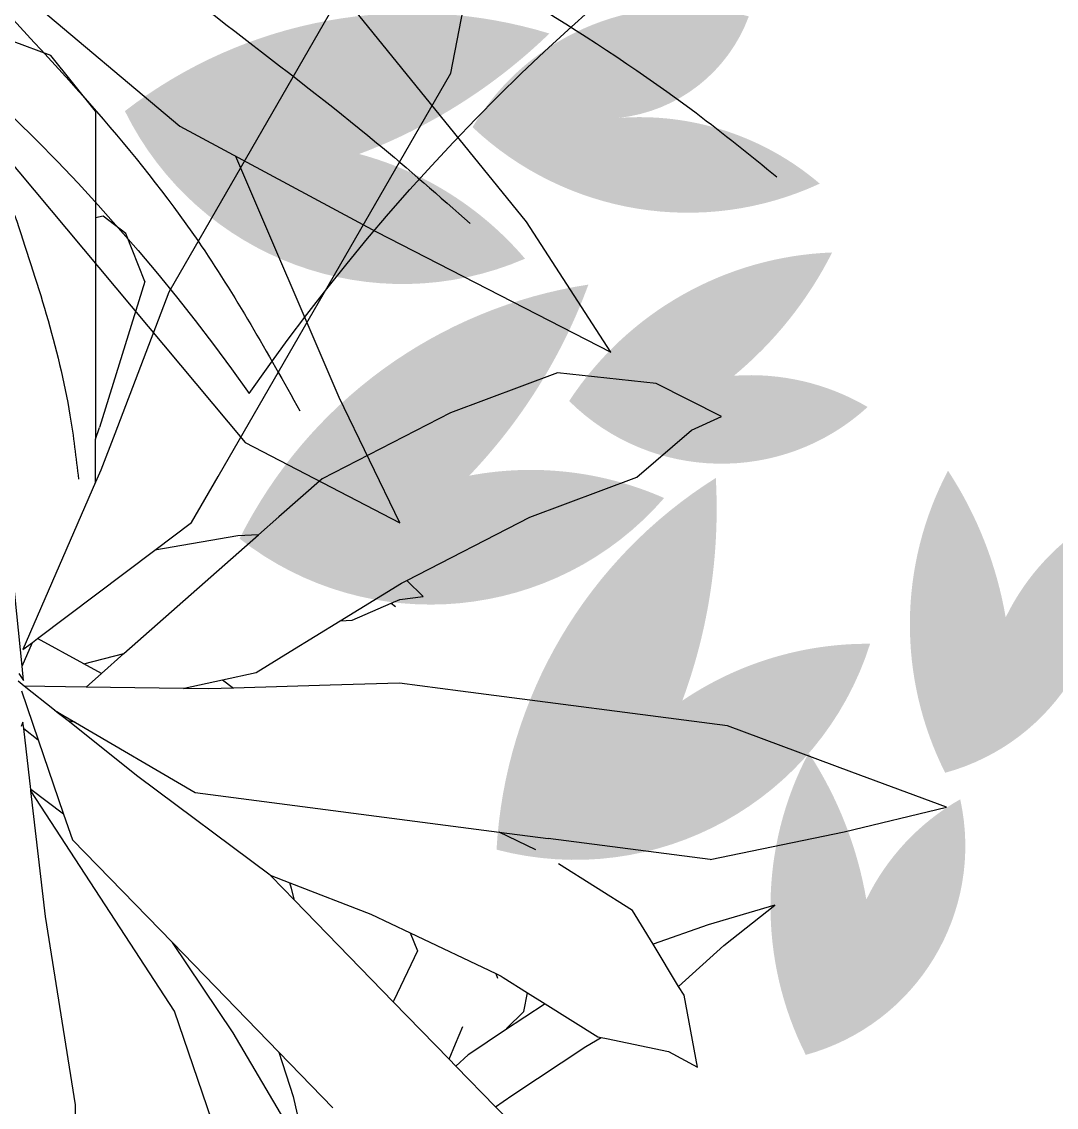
# Model space of a CAD drawing. Header units: metres. Extents: x -22 to 564, y 0 to 143.
# Drawn here: x 19.9108 to 20.0678, y 49.652 to 49.8168 of the extents above; entities that cross this region are included whole.
import ezdxf
from ezdxf.xclip import XClip

# ---------------------------------------------------------------- set-up
doc = ezdxf.new("R2010")
doc.units = ezdxf.units.M
doc.header["$XCLIPFRAME"] = 2
doc.layers.add('XREF  PB CONJ$0$PARQUE', color=251, linetype='Continuous')

# ---------------------------------------------------------------- blocks, each defined once
blk = doc.blocks.new('XREF PB NEURO-ONCOLOGIA$0$A$C3610557F')
at = {"color": 52}
for p, q in [((1.485650226234014, 0.786233439768381), (1.705360958483368, 0.6009399830717257)), ((2.051338689518388, 0.5057655266664938), (1.864348649887333, 0.7361184835088181)), ((1.705360958483368, 0.6009399830717257), (1.901685114190983, 0.4957645156584363)), ((1.527807607631786, 0.5758825049421432), (1.770802343718884, 0.285413580832369)), ((1.864348649887333, 0.3304730809780665), (1.76146822764305, 0.5709369500477806)), ((2.13544830690627, 0.375532581123565), (2.051338689518388, 0.5057655266664938)), ((1.901685114190983, 0.4957645156584363), (2.13544830690627, 0.375532581123565)), ((1.925071690732736, 0.205295591548861), (1.864348649887333, 0.3304730809780665)), ((1.770802343718884, 0.285413580832369), (1.925071690732736, 0.205295591548861))]:
    blk.add_line(p, q, dxfattribs=at)
at = {"color": 104, "ltscale": 0.3}
for points in [[(1.298449497777938, 1.187611836819883), (1.451406956176243, 0.9880173263335337), (1.621360216630592, 0.8096581554235627), (1.90178381068722, 0.584584184103619), (1.99525834188421, 0.5038972609871735)], [(1.655351820859096, 0.9710305278384794), (1.893285909542783, 0.8223978854911138), (2.220445578909448, 0.6143107126662244), (2.301173258797235, 0.5506105875791718)], [(1.510889883261143, 0.7374638944128264), (1.723332649088434, 0.4869104627249499), (1.82530508142986, 0.3170439541535188)], [(1.540632536975636, 0.5123913969108571), (1.59586651343011, 0.3127983600096513), (1.604364414574547, 0.2490982346897681)]]:
    blk.add_spline(points, degree=3, dxfattribs=at)
blk = doc.blocks.new('XREF PB NEURO-ONCOLOGIA$0$A$C5D8F42B2')
h = blk.add_hatch(color=72)
edge = h.paths.add_edge_path()
edge.add_arc((2.250505160661305, 2.842030039061228), 0.4978731137378011, 130.5155357901687, 205.2793200782415, ccw=False)
edge.add_arc((1.544244514110459, 2.711107115160757), 0.6372261887113932, -15.111915442013583, 53.07618310196301, ccw=False)
edge.add_arc((2.519997591815581, 2.978395363853451), 0.5637868811645604, 185.4370612256781, 230.2426175910658, ccw=False)
edge.add_arc((1.640911254448383, 2.905114750193661), 0.3184559044301756, -59.96451114610568, 3.5755767172727815, ccw=False)
edge = h.paths.add_edge_path()
edge.add_arc((1.138765885144721, 3.488661246455649), 0.6680847906645886, 183.2108565518895, 237.8683122090556, ccw=False)
edge.add_arc((0.5833873535477779, 3.02570465429153), 0.4399419016130081, 17.58104795295702, 104.7025213490625, ccw=False)
edge.add_arc((0.99942511942686, 3.628570947115349), 0.4699917985449627, 235.89214001606558, 270.4089717505024, ccw=False)
edge.add_arc((-0.000491992931984, 2.966952684355419), 0.7851619443927828, -3.215739861449208, 20.30561586943071, ccw=False)
edge = h.paths.add_edge_path()
edge.add_arc((0.3273009591721347, 2.004026706581043), 0.6680847906644316, 243.2108565518863, 297.8683122090427, ccw=False)
edge.add_arc((0.4505438630792469, 1.291576493391858), 0.4399419016128069, 77.58104795292178, 164.7025213490706, ccw=False)
edge.add_arc((0.1364652213585487, 1.953308914003173), 0.4699917985448917, 295.89214001599623, 330.4089717504265, ccw=False)
edge.add_arc((0.2094848883346003, 0.7565461616245557), 0.7851619443925159, 56.78426013849253, 80.3056158693737, ccw=False)
edge = h.paths.add_edge_path()
edge.add_arc((0.4738330701266023, 1.439654160640202), 0.9544068438067338, 283.75206273574145, 338.40951839290017, ccw=False)
edge.add_arc((1.269184429062079, 0.7806380953716144), 0.628488430876108, 118.12225413685391, 205.2437275329507, ccw=False)
edge.add_arc((0.3137514089005435, 1.207390387411123), 0.6714168550641744, -23.56665380007138, 10.95017793435892, ccw=False)
edge.add_arc((1.504294235675843, -0.0240437923944228), 1.121659920561105, 97.32546632238842, 120.84682205327499, ccw=False)
edge = h.paths.add_edge_path()
edge.add_arc((2.329879048205611, 0.4142495816272458), 0.9544068438064056, 3.2108565518756222, 57.86831220903548, ccw=False)
edge.add_arc((3.123276950453373, 1.075616141878526), 0.6284884308760944, 197.581047952987, 284.70252134912994, ccw=False)
edge.add_arc((2.5289372849154, 0.2143785807506902), 0.6714168550640274, 55.89214001605279, 90.40897175047382, ccw=False)
edge.add_arc((3.95739030260097, 1.159547527526683), 1.121659920560546, 176.7842601384942, 200.3056158693717, ccw=False)
edge = h.paths.add_edge_path()
edge.add_arc((3.454102469036342, 1.212112237957171), 0.9544068438064459, 52.31721872925408, 106.97467438640771, ccw=False)
edge.add_arc((3.47356157429408, 2.244830641768658), 0.6284884308756635, 246.6874101303526, 333.8088835264978, ccw=False)
edge.add_arc((3.735505032762148, 1.231738642301024), 0.6714168550645755, 104.9985021934491, 139.515333927878, ccw=False)
edge.add_arc((3.956173687431601, 2.930305010358551), 1.121659920561172, 225.8906223159361, 249.4119780468258, ccw=False)
edge = h.paths.add_edge_path()
edge.add_arc((3.4638311591832, 2.923593500303924), 0.6680847906643888, 93.21085655189052, 147.8683122090448, ccw=False)
edge.add_arc((3.00087456698975, 3.478972031900411), 0.439941901613356, -72.41895204699517, 14.702521349114079, ccw=False)
edge.add_arc((3.603740859814252, 3.062934266021329), 0.4699917985451951, 145.8921400160179, 180.4089717504446, ccw=False)
edge.add_arc((2.942122597024308, 4.062851378380855), 0.7851619443927009, 266.78426013853283, 290.30561586941457, ccw=False)
edge = h.paths.add_edge_path()
edge.add_arc((2.058332678867827, 0.3521310464443559), 0.6680847906643214, -26.789143448140976, 27.868312209024907, ccw=False)
edge.add_arc((2.770782892056104, 0.4753739503512407), 0.4399419016130964, 167.5810479529519, 254.702521349049, ccw=False)
edge.add_arc((2.109050471445243, 0.161295308660101), 0.4699917985448917, 25.892140015996176, 60.408971750426474, ccw=False)
edge.add_arc((3.305813223824316, 0.2343149756366074), 0.7851619443922435, 146.7842601384975, 170.3056158693879, ccw=False)
edge = h.paths.add_edge_path()
edge.add_arc((0.5833358093750576, 2.874920093136552), 0.9544068438065644, 232.3234913072018, 286.98094696435504, ccw=False)
edge.add_arc((0.5639897632925113, 1.84219956516199), 0.6284884308756892, 66.69368270828528, 153.8151561044022, ccw=False)
edge.add_arc((0.301935395989176, 2.855262881727412), 0.6714168550640953, 285.00477477137485, 319.521606505817, ccw=False)
edge.add_arc((0.0814526967899383, 1.156672365707891), 1.121659920560796, 45.896894893833576, 69.41825062471759, ccw=False)
edge = h.paths.add_edge_path()
edge.add_arc((1.97919661924925, 3.735058426276281), 0.6680847906643214, 153.2108565518591, 207.8683122090248, ccw=False)
edge.add_arc((1.266746406090305, 3.611815522369397), 0.4399419016130964, -12.418952047048322, 74.702521349049, ccw=False)
edge.add_arc((1.928478826671835, 3.925894164060537), 0.4699917985448917, 205.8921400159963, 240.4089717504265, ccw=False)
edge.add_arc((0.7317160742932174, 3.85287449708403), 0.7851619443922435, 326.78426013849753, 350.3056158693878, ccw=False)
h = blk.add_hatch(color=86)
edge = h.paths.add_edge_path()
edge.add_arc((1.207299723115511, 0.55896019645661), 0.6680847906643806, 303.21085655189813, 357.8683122090608, ccw=False)
edge.add_arc((1.885921158589553, 0.3094665754902053), 0.4399419016131273, 137.5810479529628, 224.7025213491111, ccw=False)
edge.add_arc((1.155804750989773, 0.3683327032185844), 0.469991798544914, -4.107859983965909, 30.408971750467572, ccw=False)
edge.add_arc((2.228741530355137, -0.1668117863418956), 0.785161944391974, 116.7842601385315, 140.3056158694191, ccw=False)
edge = h.paths.add_edge_path()
edge.add_arc((1.247355222616533, 1.733546201277476), 0.4978731137375501, 258.5969685626181, 333.3607528507116, ccw=False)
edge.add_arc((1.786017257241155, 1.258374521451969), 0.6372261887117316, 112.96951733045461, 181.1576158743867, ccw=False)
edge.add_arc((0.9737995461905484, 1.861565590974805), 0.5637868811643397, 313.51849399810646, 358.32405036349496, ccw=False)
edge.add_arc((1.573684877442929, 1.214804099937737), 0.3184559044298227, 68.116921626269, 131.6570094896635, ccw=False)
edge = h.paths.add_edge_path()
edge.add_arc((1.271050533323204, 2.926705202973154), 0.668084790664171, 213.2108565518362, 267.8683122089993, ccw=False)
edge.add_arc((1.021556912357482, 2.24808376746887), 0.4399419016126288, 47.58104795291939, 134.7025213490455, ccw=False)
edge.add_arc((1.080423040144523, 2.978200175039547), 0.4699917985451533, 265.89214001609133, 300.40897175051725, ccw=False)
edge.add_arc((0.5452785505256088, 1.905263395704423), 0.7851619443924572, 26.784260138515776, 50.30561586940371, ccw=False)
edge = h.paths.add_edge_path()
edge.add_arc((1.773745742292931, 3.684181076042932), 0.9544068438063966, 180.894919878635, 235.5523755357965, ccw=False)
edge.add_arc((0.9542702585245024, 3.055415706571694), 0.6284884308760251, 15.26511127972708, 102.3865846758219, ccw=False)
edge.add_arc((1.582926827593382, 3.891932707597788), 0.6714168550649007, 233.5762033428093, 268.0930350772254, ccw=False)
edge.add_arc((0.1174465719268483, 3.005259158886929), 1.121659920560508, -5.531676534717121, 17.989679196170073, ccw=False)
edge = h.paths.add_edge_path()
edge.add_arc((3.148659909534444, 3.258047083356359), 0.9544068438068131, 129.4663484500762, 184.1238041072137, ccw=False)
edge.add_arc((2.146136741555892, 3.506710020048103), 0.628488430875994, -36.16346014884192, 50.95801324725261, ccw=False)
edge.add_arc((3.192113028239873, 3.536766341839665), 0.6714168550644269, 182.1476319142241, 216.6644636486424, ccw=False)
edge.add_arc((1.585171738962571, 4.129693027487973), 1.121659920560882, 303.0397520366846, 326.56110776756566, ccw=False)
edge = h.paths.add_edge_path()
edge.add_arc((2.903748118873636, 1.680014758608194), 0.4978731137377334, 30.767674614139196, 105.53145890219321, ccw=False)
edge.add_arc((2.89429431677604, 2.39824559791532), 0.6372261887116479, 245.14022338194178, 313.3283219258685, ccw=False)
edge.add_arc((2.992516158124544, 1.391324773594988), 0.5637868811645032, 85.6892000495921, 130.4947564149763, ccw=False)
edge.add_arc((3.069134035247088, 2.270126536099269), 0.3184559044299542, 200.2876276778499, 263.82771554125816, ccw=False)
edge = h.paths.add_edge_path()
edge.add_arc((2.951342791515344, 0.6717872386088857), 0.9544068438065908, 26.609205592907927, 81.2666612500588, ccw=False)
edge.add_arc((3.416853620877645, 1.59384234872914), 0.6284884308761667, 220.9793969940151, 308.10087039015787, ccw=False)
edge.add_arc((3.213404747763433, 0.5674027105924325), 0.6714168550640081, 79.29048905710442, 113.80732079153319, ccw=False)
edge.add_arc((4.149043599958076, 2.002116026882504), 1.121659920560339, 200.1826091795032, 223.7039649103857, ccw=False)
edge = h.paths.add_edge_path(flags=16)
edge.add_line((3.321307558154785, 1.246657833872177), (3.046682999102587, 1.320546017112746))
h = blk.add_hatch(color=50)
edge = h.paths.add_edge_path()
edge.add_arc((3.710228338945171, 2.083162766139594), 0.6680847906644316, 63.210856551886195, 117.8683122090427, ccw=False)
edge.add_arc((3.586985435038059, 2.79561297932787), 0.4399419016128069, 257.5810479529218, 344.70252134907054, ccw=False)
edge.add_arc((3.901064076788543, 2.133880558776581), 0.4699917985448917, 115.8921400159962, 150.4089717504264, ccw=False)
edge.add_arc((3.828044409811808, 3.330643311096082), 0.7851619443925159, 236.78426013849258, 260.30561586937375, ccw=False)
edge = h.paths.add_edge_path()
edge.add_arc((3.094446427388902, 2.564145834528062), 0.6680847906646398, 93.210856551848, 147.8683122090105, ccw=False)
edge.add_arc((2.631489835195225, 3.119524366125006), 0.4399419016128398, -72.41895204706287, 14.702521349100095, ccw=False)
edge.add_arc((3.234356128019499, 2.703486600245923), 0.4699917985447283, 145.8921400160895, 180.4089717505314, ccw=False)
edge.add_arc((2.57273786523001, 3.703403712663656), 0.7851619443927009, 266.78426013853283, 290.30561586941457, ccw=False)
edge = h.paths.add_edge_path()
edge.add_arc((0.6578958208638142, 1.99803913736423), 0.6680847906639888, 273.21085655185016, 327.86831220902326, ccw=False)
edge.add_arc((1.120852413057491, 1.442660605766832), 0.4399419016128994, 107.5810479529462, 194.7025213491298, ccw=False)
edge.add_arc((0.5179861202329903, 1.858698371646369), 0.4699917985447299, -34.107859983886726, 0.4089717505602266, ccw=False)
edge.add_arc((1.179604382993375, 0.8587812592872978), 0.7851619443914297, 86.78426013852811, 110.30561586941201, ccw=False)
edge = h.paths.add_edge_path()
edge.add_arc((1.775296850780705, 0.9249304643008144), 0.6680847906645421, -26.78914344810471, 27.868312209060605, ccw=False)
edge.add_arc((2.487747063969436, 1.048173368207699), 0.4399419016131998, 167.5810479529819, 254.7025213491164, ccw=False)
edge.add_arc((1.826014643387907, 0.7340947265170144), 0.4699917985446584, 25.89214001604728, 60.408971750476496, ccw=False)
edge.add_arc((3.022777395766752, 0.807114393493066), 0.7851619443922435, 146.7842601384975, 170.3056158693879, ccw=False)
edge = h.paths.add_edge_path()
edge.add_arc((2.576354054506282, 1.012707880720427), 0.6680847906646252, 33.210856551887105, 87.86831220904128, ccw=False)
edge.add_arc((2.825847675472004, 1.6913293162238), 0.439941901612961, 227.5810479529401, 314.70252134908924, ccw=False)
edge.add_arc((2.766981547714749, 0.9612129086531239), 0.4699917985451533, 85.89214001609349, 120.4089717505172, ccw=False)
edge.add_arc((3.302126037303878, 2.034149687988701), 0.7851619443921553, 206.7842601385469, 230.3056158694301, ccw=False)
blk = doc.blocks.new('XREF PB NEURO-ONCOLOGIA$0$PLANTA CIRCULAR-02')
at = {"color": 72}
for p, q in [((0.1273648647009651, -0.0104656932423026), (0.132671241242889, 0.0125347626713293)), ((0.1290536741972375, 0.0031795377012074), (0.1102191065060794, -0.0286364354345139)), ((0.0652375437653206, -0.0037422380382068), (0.0652375437653206, -0.0080424707548019)), ((0.1042043054354167, -0.0035583757336823), (0.0935594284821377, -0.0347750031342429)), ((0.1892412506884398, -0.0032246868236925), (0.1850901643596217, -0.0074933425699797)), ((0.0652375437653206, -0.0080424707548019), (0.0566811840993893, -0.0617814665336951)), ((0.1386920057337306, -0.0072496513607874), (0.1232644112246675, -0.0231141949370439)), ((0.1850901643596217, -0.0074933425699797), (0.1737891605355486, -0.0191144198232678)), ((0.1850901643596217, -0.0074933425699797), (0.187241522074828, -0.0090367783824163)), ((0.187241522074828, -0.0090367783824163), (0.1900564375149116, -0.0109018635366951)), ((0.1232644112246675, -0.0231141949370439), (0.1273648647009651, -0.0104656932423026)), ((0.1900564375149116, -0.0109018635366951), (0.2108439118460694, -0.0246750693736786)), ((0.171819362424614, -0.0211400076716544), (0.1559174488545665, -0.0374923042419084)), ((0.1737891605355486, -0.0191144198232678), (0.171819362424614, -0.0211400076716544)), ((0.171819362424614, -0.0211400076716544), (0.1736581763887841, -0.0254588129343532)), ((0.1772971407616808, -0.0223675210685954), (0.1737891605355486, -0.0191144198232678)), ((0.2344202478743966, -0.0232458190712635), (0.2427081953922681, -0.0188375809433765)), ((0.2427081953922681, -0.0188375809433765), (0.2388380908159036, -0.0393038188714599)), ((0.1232644112246675, -0.0231141949370439), (0.0929150886350812, -0.0543230882255799)), ((0.1777339221256398, -0.0226569203258365), (0.1772971407616808, -0.0223675210685954)), ((0.1876443731680837, -0.0292233112192477), (0.1777339221256398, -0.0226569203258365)), ((0.2108439118460694, -0.0246750693736786), (0.2151634889774669, -0.0272837197451636)), ((0.216712867088404, -0.0269588345995473), (0.2344202478743966, -0.0232458190712635)), ((0.1736581763887841, -0.0254588129343532), (0.1757827200734709, -0.030448708935289)), ((0.1992317878187748, -0.036900811841015), (0.2142575393809523, -0.0274736860061395)), ((0.2142575393809523, -0.0274736860061395), (0.2151634889774669, -0.0272837197451636)), ((0.2151634889774669, -0.0272837197451636), (0.216712867088404, -0.0269588345995473)), ((0.1102191065060794, -0.0286364354345139), (0.0929150886350812, -0.0543230882255799)), ((0.1992317878187748, -0.036900811841015), (0.1876443731680837, -0.0292233112192477)), ((0.1882094538687511, -0.0297942418098884), (0.1931606103002537, -0.0347091683705614)), ((0.0935594284821377, -0.0347750031342429), (0.0525530513860701, -0.0976253360765682)), ((0.1931606103002537, -0.0347091683705614), (0.1941978405523343, -0.0400591000724333)), ((0.1941978405523343, -0.0400591000724333), (0.1992317878187748, -0.036900811841015)), ((0.1559174488545665, -0.0374923042419084), (0.1277613179499895, -0.0664458890286923)), ((0.156068654017119, -0.0378474384014922), (0.1559174488545665, -0.0374923042419084)), ((0.1628523999192168, -0.0519996163673326), (0.156068654017119, -0.0378474384014922)), ((0.1873023078066467, -0.0443853432305872), (0.1941978405523343, -0.0400591000724333)), ((0.2388380908159036, -0.0393038188714599), (0.2372922774232506, -0.0418588277728063)), ((0.2372922774232506, -0.0418588277728063), (0.2300179237322055, -0.0538822961426604)), ((0.2372922774232506, -0.0418588277728063), (0.2501761331954384, -0.0534642281025768)), ((0.1607240192088568, -0.0571379819441731), (0.1851355760734918, -0.0455096324766018)), ((0.1851355760734918, -0.0455096324766018), (0.1856701438463375, -0.0442190717093709)), ((0.1851355760734918, -0.0455096324766018), (0.1866920864896428, -0.0447681948382979)), ((0.1866920864896428, -0.0447681948382979), (0.1873023078066467, -0.0443853432305872)), ((0.1607240192088568, -0.0571379819441731), (0.1628523999192168, -0.0519996163673326)), ((0.0644138459146433, -0.0836315592804837), (0.0929150886350812, -0.0543230882255799)), ((0.2300179237322055, -0.0538822961426604), (0.2241784209329012, -0.0635341607872917)), ((0.2457478256340835, -0.0594005077741642), (0.2300179237322055, -0.0538822961426604)), ((0.2501761331954384, -0.0534642281025768), (0.264776167380333, -0.0649665183765507)), ((0.1494994183831295, -0.0624847765693346), (0.1607240192088568, -0.0571379819441731)), ((0.0566811840993893, -0.0617814665336951), (0.0525530513860701, -0.0976253360765682)), ((0.264776167380333, -0.0649665183765507), (0.2457478256340835, -0.0594005077741642)), ((0.1263901445267663, -0.0713722558480399), (0.1494994183831295, -0.0624847765693346)), ((0.2241784209329012, -0.0635341607872917), (0.2030543191591221, -0.0767873790869729)), ((0.1277613179499895, -0.0664458890286923), (0.121120959622445, -0.0732743193447334)), ((0.1277613179499895, -0.0664458890286923), (0.1269065228969453, -0.0697831974283574)), ((0.1269065228969453, -0.0697831974283574), (0.1263901445267663, -0.0713722558480399)), ((0.1207785854137739, -0.0735303771134639), (0.0830457734812882, -0.101750317128058)), ((0.1207785854137739, -0.0735303771134639), (0.1263901445267663, -0.0713722558480399)), ((0.121120959622445, -0.0732743193447334), (0.1207785854137739, -0.0735303771134639)), ((0.2462537272879786, -0.0780272694890485), (0.2000554112925386, -0.08402738313076699)), ((0.2462537272879786, -0.0780272694890485), (0.2845019230113905, -0.0859267794096965)), ((0.1966129680415918, -0.0808286696194429), (0.1860902044710855, -0.0858411468178915)), ((0.0618873543932068, -0.0910101481132415), (0.0644138459146433, -0.0836315592804837)), ((0.0994369825782116, -0.0970954353687788), (0.1860902044710855, -0.0858411468178915)), ((0.1860902044710855, -0.0858411468178915), (0.2000554112925386, -0.08402738313076699)), ((0.2845019230113905, -0.0859267794096965), (0.3137282821231224, -0.0929538419611476)), ((0.0618873543932068, -0.0910101481132415), (0.0525152592097982, -0.097953479072423)), ((0.0546485587677523, -0.1121509657694943), (0.0618873543932068, -0.0910101481132415)), ((0.3137282821231224, -0.0929538419611476), (0.2867059659068047, -0.102896969681062)), ((0.0525152592097982, -0.097953479072423), (0.0505025463645552, -0.1154295200968249)), ((0.0525530513860701, -0.0976253360765682), (0.0525152592097982, -0.097953479072423)), ((0.0652481781001768, -0.1171387302244611), (0.0994369825782116, -0.0970954353687788)), ((0.0830457734812882, -0.101750317128058), (0.0631768503929209, -0.1175465038252028)), ((0.2867059659068047, -0.102896969681062), (0.2512032125436434, -0.1161361950044366)), ((0.0498496313330748, -0.1261661770133742), (0.0546485587677523, -0.1121509657694943)), ((0.0505025463645552, -0.1154295200968249), (0.0546485587677523, -0.1121509657694943)), ((0.0503012264136515, -0.1171775467611411), (0.0497966422883849, -0.1159877299231695)), ((0.0505025463645552, -0.1154295200968249), (0.0503012264136515, -0.1171775467611411)), ((0.0631768503929209, -0.1175465038252028), (0.0612068135835671, -0.1191127220395742)), ((0.0616963745467842, -0.119220986301471), (0.0652481781001768, -0.1171387302244611)), ((0.0652481781001768, -0.1171387302244611), (0.0631768503929209, -0.1175465038252028)), ((0.2512032125436434, -0.1161361950044366), (0.1751258056415565, -0.1260169250082015)), ((0.0593134507803086, -0.1206179829031129), (0.0506802617133388, -0.1274815389039716)), ((0.0600943372025995, -0.1199971627579615), (0.0593134507803086, -0.1206179829031129)), ((0.0593134507803086, -0.1206179829031129), (0.0602052505716699, -0.1200951624522872)), ((0.0612068135835671, -0.1191127220395742), (0.0600943372025995, -0.1199971627579615)), ((0.0602052505716699, -0.1200951624522872), (0.0600943372025995, -0.1199971627579615)), ((0.0602052505716699, -0.1200951624522872), (0.0616963745467842, -0.119220986301471)), ((0.0612068135835671, -0.1191127220395742), (0.0616963745467842, -0.119220986301471)), ((0.0960752852816143, -0.1268237317718217), (0.0682763691459343, -0.1272265584224712)), ((0.0963672467515835, -0.12681950103633), (0.0960752852816143, -0.1268237317718217)), ((0.0960752852816143, -0.1268237317718217), (0.0963205021801912, -0.1268779604144683)), ((0.0963672467515835, -0.12681950103633), (0.0963205021801912, -0.1268779604144683)), ((0.0963205021801912, -0.1268779604144683), (0.1072223454348773, -0.1292888552814517)), ((0.1032844463861693, -0.1267192657484841), (0.0963672467515835, -0.12681950103633)), ((0.1103079552340773, -0.1269211836081538), (0.1032844463861693, -0.1267192657484841)), ((0.1072223454348773, -0.1292888552814517), (0.1103079552340773, -0.1269211836081538)), ((0.1378699209869012, -0.1277135586522249), (0.1103079552340773, -0.1269211836081538)), ((0.1751258056415565, -0.1260169250082015), (0.1576778802432415, -0.1282830148633494)), ((0.0506802617133388, -0.1274815389039716), (0.0489200812246082, -0.1288809171942233)), ((0.0490968360883528, -0.1310785880242875), (0.0504480430724925, -0.1290408023823133)), ((0.0504480430724925, -0.1290408023823133), (0.0500291207953154, -0.1331890537555367)), ((0.0682763691459343, -0.1272265584224712), (0.0506802617133388, -0.1274815389039716)), ((0.0726893666113, -0.131125749352627), (0.0682763691459343, -0.1272265584224712)), ((0.1072223454348773, -0.1292888552814517), (0.1167934442304386, -0.1314054618422418)), ((0.1576778802432415, -0.1282830148633494), (0.1378699209869012, -0.1277135586522249)), ((0.0726893666113, -0.131125749352627), (0.0676310403803484, -0.1338721941780818)), ((0.0790967153871236, -0.1367870887096174), (0.0726893666113, -0.131125749352627)), ((0.1167934442304386, -0.1314054618422418), (0.1264614995079114, -0.1373449203484967)), ((0.0500291207953154, -0.1331890537555367), (0.0449417078629466, -0.1835656243825454)), ((0.0500291207953154, -0.1331890537555367), (0.0529983795132267, -0.139910733007035)), ((0.0676310403803484, -0.1338721941780818), (0.0544681575935044, -0.1410190506020115)), ((0.0676310403803484, -0.1338721941780818), (0.0790967153871236, -0.1367870887096174)), ((0.0503012264136515, -0.1378768870293996), (0.0529983795132267, -0.139910733007035)), ((0.0710207176768876, -0.1856876509529641), (0.0503012264136515, -0.1378768870293996)), ((0.0790967153871236, -0.1367870887096174), (0.1174718188473776, -0.1706585458629846)), ((0.1264614995079114, -0.1373449203484967), (0.1407602701824828, -0.1461292055718033)), ((0.0529983795132267, -0.139910733007035), (0.0544681575935044, -0.1410190506020115)), ((0.0544681575935044, -0.1410190506020115), (0.0878950160032162, -0.1662252880723471)), ((0.1407602701824828, -0.1461292055718033), (0.1582176081317925, -0.1568539202536883)), ((0.1407602701824828, -0.1461292055718033), (0.1441526086885574, -0.1463186246513217)), ((0.1441526086885574, -0.1463186246513217), (0.1553121392330752, -0.1511610577378164)), ((0.1553121392330752, -0.1511610577378164), (0.1565764462025925, -0.1501909208790195)), ((0.1553121392330752, -0.1511610577378164), (0.1577596363015772, -0.1522230953151435)), ((0.1577596363015772, -0.1522230953151435), (0.1644638727604786, -0.1530809931866131)), ((0.1644638727604786, -0.1530809931866131), (0.1597451107146242, -0.1576365717174468)), ((0.1582176081317925, -0.1568539202536883), (0.1597451107146242, -0.1576365717174468)), ((0.1597451107146242, -0.1576365717174468), (0.1948818477075917, -0.1756396958683126)), ((0.0878950160032162, -0.1662252880723471), (0.0983445216275243, -0.1741049612676448)), ((0.1115855816408384, -0.1703298741719195), (0.0878950160032162, -0.1662252880723471)), ((0.1174718188473776, -0.1706585458629846), (0.1115855816408384, -0.1703298741719195)), ((0.1232563684106367, -0.1757583158103344), (0.1174718188473776, -0.1706585458629846)), ((0.0983445216275243, -0.1741049612676448), (0.1059295811297431, -0.1872426697039131)), ((0.1355963435056111, -0.1866374747581787), (0.1232563684106367, -0.1757583158103344)), ((0.1948818477075917, -0.1756396958683126), (0.2253634484760454, -0.1870338278423205)), ((0.0724740610964574, -0.1890412786193138), (0.0710207176768876, -0.1856876509529641)), ((0.0710207176768876, -0.1856876509529641), (0.0710207176768876, -0.1978639786313536)), ((0.1059295811297431, -0.1872426697039131), (0.1723694354693919, -0.302319873067681)), ((0.1722605830813961, -0.205423250372796), (0.1355963435056111, -0.1866374747581787)), ((0.2253634484760454, -0.1870338278423205), (0.240968469785102, -0.2004834740293049)), ((0.0764596681287912, -0.199449507350856), (0.0724740610964574, -0.1890412786193138)), ((0.0710207176768876, -0.1978639786313536), (0.0720796365826999, -0.2012637758208697)), ((0.0710207176768876, -0.26098746343051), (0.0710207176768876, -0.1978639786313536)), ((0.0919335341512948, -0.2398587939706687), (0.0764596681287912, -0.199449507350856)), ((0.240968469785102, -0.2004834740293049), (0.249504337687938, -0.204390083377092)), ((0.0850377902652611, -0.2428676174648885), (0.0720796365826999, -0.2012637758208697)), ((0.202742183849864, -0.2168173823468109), (0.1722605830813961, -0.205423250372796)), ((0.249504337687938, -0.204390083377092), (0.2308950510336274, -0.2137463141661797)), ((0.2308950510336274, -0.2137463141661797), (0.202742183849864, -0.2168173823468109)), ((0.1390889501037265, -0.3215343702523157), (0.0919335341512948, -0.2398587939706687)), ((0.0850377902652611, -0.2428676174648885), (0.0796651904153833, -0.2565123187933693)), ((0.0796651904153833, -0.2565123187933693), (0.0731366795275221, -0.2615377000229628)), ((0.0710207176768876, -0.2914658387364213), (0.0710207176768876, -0.26098746343051)), ((0.0731366795275221, -0.2615377000229628), (0.0710207176768876, -0.26098746343051)), ((0.0710207176768876, -0.2914658387364213), (0.0582608023054121, -0.3073404911607795)), ((0.1723694354693919, -0.302319873067681), (0.1797751299171466, -0.3406667428594758)), ((0.0582608023054121, -0.3073404911607795), (0.0475280406592873, -0.3113080215738009))]:
    blk.add_line(p, q, dxfattribs=at)
blk = doc.blocks.new('XREF PB NEURO-ONCOLOGIA')
at = {"color": 2}
for name, p, xscale, yscale, zscale, rotation in [('XREF PB NEURO-ONCOLOGIA$0$A$C3610557F', (16.23609699428108, 25.82564023112499, 8.809169539604725e-07), 0.1521132627722445, 0.1521132627722445, 0.1521132627722445, 270), ('XREF PB NEURO-ONCOLOGIA$0$PLANTA CIRCULAR-02', (16.17473793863333, 25.61678475908696, 7.293926531698665e-07), -0.5320720665645394, 0.5320720665645394, 0.5320720665645394, 90.00000000000007)]:
    blk.add_blockref(name, p, dxfattribs=dict(at, xscale=xscale, yscale=yscale, zscale=zscale, rotation=rotation))
at = {"xscale": -0.07472777963211936, "yscale": 0.07472777963211936, "zscale": 0.07472777963211936, "rotation": 270}
blk.add_blockref('XREF PB NEURO-ONCOLOGIA$0$A$C5D8F42B2', (16.18279954630908, 25.27284089537952, 8.809169539604725e-07), dxfattribs=at)
blk = doc.blocks.new('XREF  PB CONJ')
at = {"layer": 'XREF  PB CONJ$0$PARQUE', "true_color": 0x136734}
h = blk.add_hatch(dxfattribs=at)
h.set_pattern_fill('CROSS', color=116, scale=0.02, angle=90)
h.set_pattern_definition([(90, (3.47269850919929e-06, -1.134495164478722e-09), (-0.127, 0.127), [0.0635, -0.1905]), (180, (0.03175347269849738, 0.03174999886550722), (-0.127, -0.127), [0.0635, -0.1905])])
edge = h.paths.add_edge_path()
edge.add_line((3.588273884761195, 104.6056329675487), (1.693567348087377, 104.368414600203))
edge.add_line((1.693567348087377, 104.368414600203), (2.478413261416573, 17.6083114474842))
edge.add_line((2.478413261416573, 17.6083114474842), (97.73099784695039, 17.93364224989173))
edge.add_arc((97.72473773924645, 19.23699778405991), 1.303370567948849, 270.2751935164262, 363.1005824932409)
edge.add_line((99.02620032972227, 19.30749574847924), (96.47620657157161, 19.30775949090481))
edge.add_line((96.47620657157161, 19.30775949090481), (96.6019833345069, 20.22399055472704))
edge.add_line((96.6019833345069, 20.22399055472704), (62.41283278945434, 20.22399055472704))
edge.add_arc((58.63294357442533, 24.65353201144387), 5.823091961721518, 229.5246648947452, 310.4753351052547, ccw=False)
edge.add_line((54.85305435939631, 20.22399055472704), (26.25265249313152, 20.21884310181645))
edge.add_line((26.25265249313152, 20.21884310181645), (4.283676938971102, 20.0304150349891))
edge.add_line((4.283676938971102, 20.0304150349891), (4.055006226456849, 46.69129838843256))
edge.add_line((4.055006226456849, 46.69129838843256), (2.38805395115935, 46.69120345470009))
edge.add_line((2.38805395115935, 46.69120345470009), (2.388055523748065, 54.80329825617565))
edge.add_line((2.388055523748065, 54.80329825617565), (3.985428701204579, 54.80339225640635))
edge.add_line((3.985428701204579, 54.80339225640635), (3.746434588130871, 82.6678883292065))
edge.add_line((3.746434588130871, 82.6678883292065), (3.618468547986073, 95.25564107650885))
edge.add_line((3.618468547986073, 95.25564107650885), (3.588273884761195, 104.6056329675487))

msp = doc.modelspace()

# ---------------------------------------------------------------- block references
at = {"rotation": 90}
msp.add_blockref('XREF PB NEURO-ONCOLOGIA', (45.50103430479959, 33.47338030589329), dxfattribs=at)

# ---------------------------------------------------------------- next in the draw order: block references
ref = msp.add_blockref('XREF  PB CONJ', (67.89759845613122, 28.71000047223473, -5.303350527645168e-07), dxfattribs=dict(rotation=89.50849308405942))
XClip(ref).set_block_clipping_path([(-2.936402334019082, 82.9334608568603), (21.125027070724016, 82.93346085686031), (21.125027070724016, 49.039758686304495), (26.62967078853572, 49.039758686304495), (26.628401842942417, 17.471242249806586), (-2.853178747606947, 17.434198970088005)])

# ---------------------------------------------------------------- next in the draw order: linework, layer by layer
at = {"color": 3}
msp.add_lwpolyline([(19.14807541513504, 49.64151015920433, -0.52056705), (19.45133704667191, 49.75810833395579, -0.52056705), (19.94535749573902, 49.76034076853298, -0.52056705), (20.47680546268402, 49.76274233474269, -0.52056705), (20.80721581837927, 49.7642354298243, -0.52056705), (21.1589482216588, 49.76582487734714, -0.52056705), (21.46763937104914, 49.61993338186362, -0.52056705), (21.4959382295087, 49.28788309460676, -0.52056705), (21.54107860255125, 48.75821954449977, -0.52056705), (21.57892536275388, 48.3141370520916, -0.52056705)], format="xyb", dxfattribs=at)

doc.saveas('drawing.dxf')
